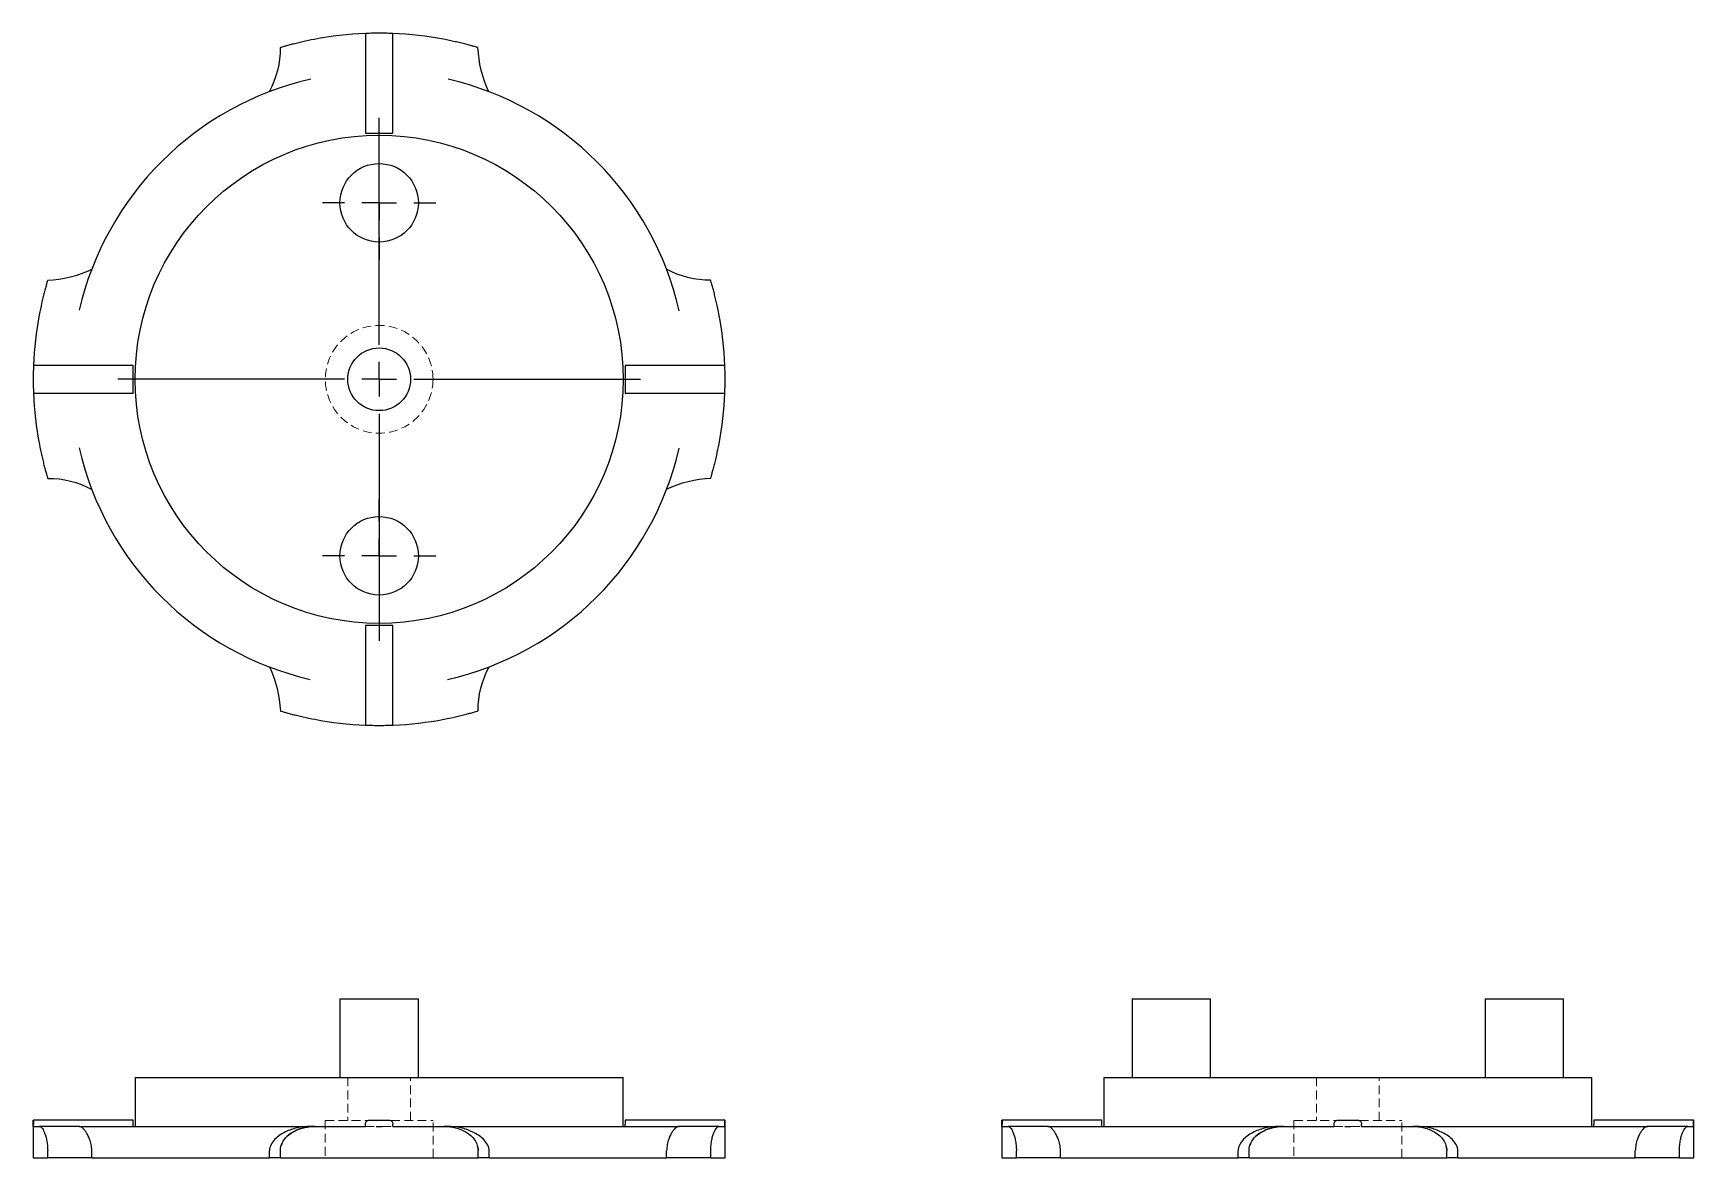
# Model space of a CAD drawing. Header units: millimetres. Extents: x 33 to 273, y 46 to 208.
import ezdxf

# ---------------------------------------------------------------- set-up
doc = ezdxf.new("R2010")
doc.units = ezdxf.units.MM
doc.linetypes.add('HIDDEN', pattern=[1.905, 1.27, -0.635])
doc.layers.add('10', color=7, linetype='Continuous')

# ---------------------------------------------------------------- blocks, each defined once
blk = doc.blocks.new('SW_CENTERMARKSYMBOL_0')
at = {"layer": '10', "color": 0}
for p, q in [((0, 5), (0, 37.77)), ((0, 0), (0, 2.5)), ((-5, 0), (-37.77, 0)), ((0, 0), (-2.5, 0)), ((0, 0), (0, -2.5)), ((0, 0), (2.5, 0)), ((5, 0), (37.77, 0)), ((0, -5), (0, -37.77))]:
    blk.add_line(p, q, dxfattribs=at)
blk = doc.blocks.new('SW_CENTERMARKSYMBOL_1')
at = {"layer": '10', "color": 0}
for p, q in [((0, 5), (0, 8.17)), ((0, 0), (0, 2.5)), ((-5, 0), (-8.17, 0)), ((0, 0), (-2.5, 0)), ((0, 0), (0, -2.5)), ((0, 0), (2.5, 0)), ((5, 0), (8.17, 0)), ((0, -5), (0, -8.17))]:
    blk.add_line(p, q, dxfattribs=at)
blk = doc.blocks.new('SW_CENTERMARKSYMBOL_2')
at = {"layer": '10', "color": 0}
for p, q in [((0, 5), (0, 8.17)), ((0, 0), (0, 2.5)), ((-5, 0), (-8.17, 0)), ((0, 0), (-2.5, 0)), ((0, 0), (0, -2.5)), ((0, 0), (2.5, 0)), ((5, 0), (8.17, 0)), ((0, -5), (0, -8.17))]:
    blk.add_line(p, q, dxfattribs=at)

msp = doc.modelspace()

# ---------------------------------------------------------------- linework, layer by layer
at = {"color": 7, "linetype": 'Continuous', "lineweight": 25}
for p, q in [((81.02, 207.96), (81.02, 193.55)), ((83.45, 208), (82.55, 208)), ((84.98, 193.55), (84.98, 207.96)), ((81.02, 193.55), (81.58, 193.55)), ((81.58, 193.55), (84.42, 193.55)), ((84.42, 193.55), (84.98, 193.55)), ((33, 158.45), (33, 157.55)), ((47.45, 159.98), (33.04, 159.98)), ((47.45, 159.42), (47.45, 159.98)), ((47.45, 156.58), (47.45, 159.42)), ((132.96, 159.98), (118.55, 159.98)), ((118.55, 159.98), (118.55, 159.42)), ((118.55, 159.42), (118.55, 156.58)), ((133, 157.55), (133, 158.45)), ((33.04, 156.02), (47.45, 156.02)), ((47.45, 156.02), (47.45, 156.58)), ((118.55, 156.58), (118.55, 156.02)), ((118.55, 156.02), (132.96, 156.02)), ((81.02, 122.45), (81.02, 108.04)), ((81.58, 122.45), (81.02, 122.45)), ((84.42, 122.45), (81.58, 122.45)), ((84.98, 122.45), (84.42, 122.45)), ((84.98, 108.04), (84.98, 122.45)), ((82.55, 108), (83.45, 108)), ((77.33, 68.47), (77.33, 57.14)), ((77.33, 68.47), (88.67, 68.47)), ((88.67, 57.14), (88.67, 68.47)), ((191.84, 68.47), (191.84, 57.14)), ((191.84, 68.47), (203.17, 68.47)), ((203.17, 57.14), (203.17, 68.47)), ((242.83, 68.47), (242.83, 57.14)), ((242.83, 68.47), (254.16, 68.47)), ((254.16, 57.14), (254.16, 68.47)), ((47.73, 57.14), (47.73, 50.06)), ((47.73, 57.14), (118.27, 57.14)), ((118.27, 50.06), (118.27, 57.14)), ((187.73, 57.14), (187.73, 50.06)), ((187.73, 57.14), (258.27, 57.14)), ((258.27, 50.06), (258.27, 57.14)), ((33, 50.06), (33, 50.97)), ((33, 50.97), (33.02, 50.97)), ((47.45, 50.97), (33.02, 50.97)), ((47.45, 50.4), (47.45, 50.97)), ((81.58, 50.97), (82.55, 50.97)), ((82.55, 50.97), (83.45, 50.97)), ((83.45, 50.97), (84.42, 50.97)), ((118.55, 50.97), (118.55, 50.4)), ((132.98, 50.97), (118.55, 50.97)), ((132.98, 50.97), (133, 50.97)), ((133, 50.06), (133, 50.97)), ((173, 50.06), (173, 50.97)), ((173, 50.97), (173.02, 50.97)), ((187.45, 50.97), (173.02, 50.97)), ((187.45, 50.4), (187.45, 50.97)), ((221.58, 50.97), (222.55, 50.97)), ((222.55, 50.97), (223.45, 50.97)), ((223.45, 50.97), (224.42, 50.97)), ((258.55, 50.97), (258.55, 50.4)), ((272.98, 50.97), (258.55, 50.97)), ((272.98, 50.97), (273, 50.97)), ((273, 50.06), (273, 50.97)), ((33, 50.06), (33, 45.53)), ((33, 50.06), (33, 50.06)), ((33.04, 50.06), (33.04, 50.4)), ((33.04, 50.06), (33.89, 50.06)), ((39.64, 50.06), (73.03, 50.06)), ((47.45, 50.06), (47.45, 50.4)), ((73.68, 50.06), (81.02, 50.06)), ((81.02, 50.06), (81.02, 50.4)), ((82.55, 50.06), (83.45, 50.06)), ((84.98, 50.06), (84.98, 50.4)), ((84.98, 50.06), (92.4, 50.06)), ((92.9, 50.06), (126.34, 50.06)), ((118.55, 50.06), (118.55, 50.4)), ((132.12, 50.06), (132.96, 50.06)), ((132.96, 50.06), (132.96, 50.4)), ((133, 45.53), (133, 50.06)), ((133, 50.06), (133, 50.06)), ((173, 50.06), (173, 45.53)), ((173, 50.06), (173, 50.06)), ((173.04, 50.06), (173.04, 50.4)), ((173.04, 50.06), (173.89, 50.06)), ((179.64, 50.06), (213.03, 50.06)), ((187.45, 50.06), (187.45, 50.4)), ((213.68, 50.06), (221.02, 50.06)), ((221.02, 50.06), (221.02, 50.4)), ((222.55, 50.06), (223.45, 50.06)), ((224.98, 50.06), (224.98, 50.4)), ((224.98, 50.06), (232.4, 50.06)), ((233.11, 50.06), (266.34, 50.06)), ((258.55, 50.06), (258.55, 50.4)), ((272.12, 50.06), (272.96, 50.06)), ((272.96, 50.06), (272.96, 50.4)), ((273, 45.53), (273, 50.06)), ((273, 50.06), (273, 50.06)), ((35.09, 45.53), (35.09, 46.52)), ((41.46, 45.53), (41.46, 46.52)), ((67.14, 45.53), (67.14, 46.52)), ((68.72, 45.53), (68.72, 46.52)), ((97.31, 45.53), (97.31, 46.52)), ((98.9, 45.53), (98.9, 46.52)), ((124.55, 45.53), (124.55, 46.52)), ((130.92, 45.53), (130.92, 46.52)), ((175.09, 45.53), (175.09, 46.52)), ((181.46, 45.53), (181.46, 46.52)), ((207.14, 45.53), (207.14, 46.52)), ((208.72, 45.53), (208.72, 46.52)), ((237.31, 45.53), (237.31, 46.52)), ((238.9, 45.53), (238.9, 46.52)), ((264.55, 45.53), (264.55, 46.52)), ((270.92, 45.53), (270.92, 46.52)), ((33, 45.53), (35.09, 45.53)), ((41.46, 45.53), (35.09, 45.53)), ((41.46, 45.53), (67.14, 45.53)), ((68.72, 45.53), (67.14, 45.53)), ((68.72, 45.53), (97.31, 45.53)), ((98.9, 45.53), (97.31, 45.53)), ((98.9, 45.53), (124.55, 45.53)), ((130.92, 45.53), (124.55, 45.53)), ((130.92, 45.53), (133, 45.53)), ((173, 45.53), (175.09, 45.53)), ((181.46, 45.53), (175.09, 45.53)), ((181.46, 45.53), (207.14, 45.53)), ((208.72, 45.53), (207.14, 45.53)), ((208.72, 45.53), (237.31, 45.53)), ((238.9, 45.53), (237.31, 45.53)), ((238.9, 45.53), (264.55, 45.53)), ((270.92, 45.53), (264.55, 45.53)), ((270.92, 45.53), (273, 45.53))]:
    msp.add_line(p, q, dxfattribs=at)
at = {"color": 7, "linetype": 'HIDDEN', "lineweight": 18}
for p, q in [((78.47, 57.14), (78.47, 50.91)), ((87.53, 50.91), (87.53, 57.14)), ((218.47, 57.14), (218.47, 50.91)), ((227.53, 50.91), (227.53, 57.14)), ((75.21, 50.91), (90.79, 50.91)), ((75.21, 50.91), (75.21, 45.53)), ((81.58, 50.97), (81.58, 50.97)), ((90.79, 45.53), (90.79, 50.91)), ((215.21, 50.91), (230.79, 50.91)), ((215.21, 50.91), (215.21, 45.53)), ((221.58, 50.97), (221.58, 50.97)), ((230.79, 45.53), (230.79, 50.91)), ((33.04, 50.06), (33.04, 50.4)), ((33.04, 50.06), (33.04, 50.06)), ((72.62, 49.97), (72.8, 49.99)), ((73.6, 50.06), (73.48, 50.05)), ((81.02, 50.06), (81.02, 50.4)), ((81.02, 50.06), (82.55, 50.06)), ((83.45, 50.06), (84.98, 50.06)), ((84.98, 50.06), (84.98, 50.4)), ((132.96, 50.06), (132.96, 50.4)), ((173.04, 50.06), (173.04, 50.4)), ((173.04, 50.06), (173.04, 50.06)), ((212.62, 49.97), (212.8, 49.99)), ((213.1, 50.06), (213.03, 50.06)), ((213.6, 50.06), (213.48, 50.05)), ((221.02, 50.06), (221.02, 50.4)), ((221.02, 50.06), (222.55, 50.06)), ((223.45, 50.06), (224.98, 50.06)), ((224.98, 50.06), (224.98, 50.4)), ((232.9, 50.06), (233.11, 50.06)), ((232.97, 50.06), (233.39, 50.03)), ((272.96, 50.06), (272.96, 50.4)), ((35.08, 45.53), (35.08, 46.52)), ((41.45, 45.53), (41.45, 46.52)), ((67.1, 45.53), (67.1, 46.52)), ((68.69, 45.53), (68.69, 46.52)), ((68.69, 45.53), (68.69, 46.52)), ((68.86, 47.32), (68.96, 47.55)), ((97.18, 47.28), (97.31, 46.52)), ((97.28, 45.53), (97.28, 46.52)), ((97.31, 46.52), (97.31, 45.53)), ((98.86, 45.53), (98.86, 46.52)), ((124.54, 45.53), (124.54, 46.52)), ((130.91, 45.53), (130.91, 46.52)), ((175.08, 45.53), (175.08, 46.52)), ((181.45, 45.53), (181.45, 46.52)), ((207.1, 45.53), (207.1, 46.52)), ((208.69, 45.53), (208.69, 46.52)), ((208.69, 45.53), (208.69, 46.52)), ((208.86, 47.32), (208.96, 47.55)), ((237.18, 47.27), (237.31, 46.52)), ((237.28, 45.53), (237.28, 46.52)), ((237.31, 46.52), (237.31, 45.53)), ((238.86, 45.53), (238.86, 46.52)), ((264.54, 45.53), (264.54, 46.52)), ((270.91, 45.53), (270.91, 46.52))]:
    msp.add_line(p, q, dxfattribs=at)
at = {"color": 7, "linetype": 'Continuous', "lineweight": 25}
for centre, radius in [((83, 158), 35.27), ((83, 183.5), 5.67), ((83, 158), 4.53), ((83, 132.5), 5.67)]:
    msp.add_circle(centre, radius, dxfattribs=at)
at = {"color": 7, "linetype": 'HIDDEN', "lineweight": 18}
msp.add_circle((83, 158), 7.79, dxfattribs=at)
at = {"color": 7, "linetype": 'Continuous', "lineweight": 25}
for radius, start, end in [(50, 92.2733, 100.8389), (50, 90.5167, 91.6237), (50, 89.4833, 90.5167), (50, 88.377, 89.4833), (50, 79.2605, 87.7274), (44.48, 102.8587, 167.0505), (44.48, 12.8587, 77.0505), (50, 169.2605, 177.7274), (50, 2.2733, 10.8389), (50, 178.377, 179.4833), (50, 179.4833, 180.5167), (50, 0.5167, 1.6237), (50, 359.4833, 0.5167), (50, 180.5167, 181.6237), (50, 182.2733, 190.8389), (50, 349.2605, 357.7274), (50, 358.377, 359.4833), (44.48, 192.8587, 257.0505), (44.48, 282.8587, 347.0505), (50, 259.2605, 267.7274), (50, 268.377, 269.4833), (50, 269.4833, 270.5167), (50, 270.5167, 271.6237), (50, 272.2733, 280.8389)]:
    msp.add_arc((83, 158), radius, start, end, dxfattribs=at)
for points, knots in [([(73.6, 207.11), (73.04, 207), (72.49, 206.89), (71.69, 206.71), (71.43, 206.64), (70.92, 206.52), (70.67, 206.46), (70.2, 206.33), (69.97, 206.27), (69.56, 206.16), (69.37, 206.11), (69.05, 206.02), (68.92, 205.98), (68.79, 205.94), (68.75, 205.93), (68.7, 205.91), (68.69, 205.91), (68.69, 205.91)], [0, 0, 0, 0, 0.25, 0.25, 0.375, 0.375, 0.5, 0.5, 0.625, 0.625, 0.75, 0.75, 0.875, 0.875, 0.9375, 0.9375, 1, 1, 1, 1]), ([(81.58, 207.98), (81.43, 207.98), (81.29, 207.97), (81.08, 207.96), (81.02, 207.96), (81.02, 207.96)], [0, 0, 0, 0, 0.5, 0.5, 1, 1, 1, 1]), ([(84.98, 207.96), (84.98, 207.96), (84.92, 207.96), (84.71, 207.97), (84.57, 207.98), (84.42, 207.98)], [0, 0, 0, 0, 0.5, 0.5, 1, 1, 1, 1]), ([(97.28, 205.92), (97.28, 205.92), (97.23, 205.93), (97.05, 205.99), (96.91, 206.03), (96.58, 206.12), (96.39, 206.17), (95.98, 206.29), (95.75, 206.35), (95.27, 206.47), (95.02, 206.53), (94.51, 206.66), (94.24, 206.72), (93.43, 206.9), (92.88, 207.02), (92.32, 207.12)], [0, 0, 0, 0, 0.125, 0.125, 0.25, 0.25, 0.375, 0.375, 0.5, 0.5, 0.625, 0.625, 0.75, 0.75, 1, 1, 1, 1]), ([(35.08, 172.28), (35.08, 172.28), (35.07, 172.23), (35.01, 172.05), (34.97, 171.91), (34.88, 171.58), (34.83, 171.39), (34.71, 170.98), (34.65, 170.75), (34.53, 170.27), (34.47, 170.02), (34.34, 169.51), (34.28, 169.24), (34.1, 168.43), (33.98, 167.88), (33.88, 167.32)], [0, 0, 0, 0, 0.125, 0.125, 0.25, 0.25, 0.375, 0.375, 0.5, 0.5, 0.625, 0.625, 0.75, 0.75, 1, 1, 1, 1]), ([(132.11, 167.4), (132, 167.96), (131.89, 168.51), (131.71, 169.31), (131.64, 169.57), (131.52, 170.08), (131.46, 170.33), (131.33, 170.8), (131.27, 171.03), (131.16, 171.44), (131.11, 171.63), (131.02, 171.95), (130.98, 172.08), (130.94, 172.21), (130.93, 172.25), (130.91, 172.3), (130.91, 172.31), (130.91, 172.31)], [0, 0, 0, 0, 0.25, 0.25, 0.375, 0.375, 0.5, 0.5, 0.625, 0.625, 0.75, 0.75, 0.875, 0.875, 0.9375, 0.9375, 1, 1, 1, 1]), ([(33.04, 159.98), (33.04, 159.98), (33.04, 159.92), (33.03, 159.71), (33.02, 159.57), (33.02, 159.42)], [0, 0, 0, 0, 0.5, 0.5, 1, 1, 1, 1]), ([(132.98, 159.42), (132.98, 159.57), (132.97, 159.71), (132.96, 159.92), (132.96, 159.98), (132.96, 159.98)], [0, 0, 0, 0, 0.5, 0.5, 1, 1, 1, 1]), ([(33.02, 156.58), (33.02, 156.43), (33.03, 156.29), (33.04, 156.08), (33.04, 156.02), (33.04, 156.02)], [0, 0, 0, 0, 0.5, 0.5, 1, 1, 1, 1]), ([(132.96, 156.02), (132.96, 156.02), (132.96, 156.08), (132.97, 156.29), (132.98, 156.43), (132.98, 156.58)], [0, 0, 0, 0, 0.5, 0.5, 1, 1, 1, 1]), ([(33.89, 148.6), (34, 148.04), (34.11, 147.49), (34.29, 146.69), (34.36, 146.43), (34.48, 145.92), (34.54, 145.67), (34.67, 145.2), (34.73, 144.97), (34.84, 144.56), (34.89, 144.37), (34.98, 144.05), (35.02, 143.92), (35.06, 143.79), (35.07, 143.75), (35.09, 143.7), (35.09, 143.69), (35.09, 143.69)], [0, 0, 0, 0, 0.25, 0.25, 0.375, 0.375, 0.5, 0.5, 0.625, 0.625, 0.75, 0.75, 0.875, 0.875, 0.9375, 0.9375, 1, 1, 1, 1]), ([(130.92, 143.72), (130.92, 143.72), (130.93, 143.77), (130.99, 143.95), (131.03, 144.09), (131.12, 144.42), (131.17, 144.61), (131.29, 145.02), (131.35, 145.25), (131.47, 145.73), (131.53, 145.98), (131.66, 146.49), (131.72, 146.76), (131.9, 147.57), (132.02, 148.12), (132.12, 148.68)], [0, 0, 0, 0, 0.125, 0.125, 0.25, 0.25, 0.375, 0.375, 0.5, 0.5, 0.625, 0.625, 0.75, 0.75, 1, 1, 1, 1]), ([(68.72, 110.08), (68.72, 110.08), (68.77, 110.07), (68.95, 110.01), (69.09, 109.97), (69.42, 109.88), (69.61, 109.83), (70.02, 109.71), (70.25, 109.65), (70.73, 109.53), (70.98, 109.47), (71.49, 109.34), (71.76, 109.28), (72.57, 109.1), (73.12, 108.98), (73.68, 108.88)], [0, 0, 0, 0, 0.125, 0.125, 0.25, 0.25, 0.375, 0.375, 0.5, 0.5, 0.625, 0.625, 0.75, 0.75, 1, 1, 1, 1]), ([(81.02, 108.04), (81.02, 108.04), (81.08, 108.04), (81.29, 108.03), (81.43, 108.02), (81.58, 108.02)], [0, 0, 0, 0, 0.5, 0.5, 1, 1, 1, 1]), ([(84.42, 108.02), (84.57, 108.02), (84.71, 108.03), (84.92, 108.04), (84.98, 108.04), (84.98, 108.04)], [0, 0, 0, 0, 0.5, 0.5, 1, 1, 1, 1]), ([(92.4, 108.89), (92.96, 109), (93.51, 109.11), (94.31, 109.29), (94.57, 109.36), (95.08, 109.48), (95.33, 109.54), (95.8, 109.67), (96.03, 109.73), (96.44, 109.84), (96.63, 109.89), (96.95, 109.98), (97.08, 110.02), (97.21, 110.06), (97.25, 110.07), (97.3, 110.09), (97.31, 110.09), (97.31, 110.09)], [0, 0, 0, 0, 0.25, 0.25, 0.375, 0.375, 0.5, 0.5, 0.625, 0.625, 0.75, 0.75, 0.875, 0.875, 0.9375, 0.9375, 1, 1, 1, 1]), ([(33.02, 50.97), (33.02, 50.97), (33.03, 50.9), (33.04, 50.7), (33.04, 50.55), (33.04, 50.4)], [0, 0, 0, 0, 0.5, 0.5, 1, 1, 1, 1]), ([(81.02, 50.4), (81.02, 50.55), (81.08, 50.7), (81.29, 50.9), (81.43, 50.97), (81.58, 50.97)], [0, 0, 0, 0, 0.5, 0.5, 1, 1, 1, 1]), ([(84.42, 50.97), (84.57, 50.97), (84.71, 50.9), (84.92, 50.7), (84.98, 50.55), (84.98, 50.4)], [0, 0, 0, 0, 0.5, 0.5, 1, 1, 1, 1]), ([(132.96, 50.4), (132.96, 50.55), (132.96, 50.7), (132.97, 50.9), (132.98, 50.97), (132.98, 50.97)], [0, 0, 0, 0, 0.5, 0.5, 1, 1, 1, 1]), ([(173.02, 50.97), (173.02, 50.97), (173.03, 50.9), (173.04, 50.7), (173.04, 50.55), (173.04, 50.4)], [0, 0, 0, 0, 0.5, 0.5, 1, 1, 1, 1]), ([(221.02, 50.4), (221.02, 50.55), (221.08, 50.7), (221.29, 50.9), (221.43, 50.97), (221.58, 50.97)], [0, 0, 0, 0, 0.5, 0.5, 1, 1, 1, 1]), ([(224.42, 50.97), (224.57, 50.97), (224.71, 50.9), (224.92, 50.7), (224.98, 50.55), (224.98, 50.4)], [0, 0, 0, 0, 0.5, 0.5, 1, 1, 1, 1]), ([(272.96, 50.4), (272.96, 50.55), (272.96, 50.7), (272.97, 50.9), (272.98, 50.97), (272.98, 50.97)], [0, 0, 0, 0, 0.5, 0.5, 1, 1, 1, 1]), ([(33.89, 50.06), (34, 50.06), (34.11, 49.99), (34.29, 49.79), (34.36, 49.7), (34.48, 49.49), (34.54, 49.37), (34.67, 49.08), (34.73, 48.92), (34.84, 48.54), (34.89, 48.34), (34.98, 47.88), (35.02, 47.63), (35.06, 47.22), (35.07, 47.08), (35.09, 46.8), (35.09, 46.66), (35.09, 46.52)], [0, 0, 0, 0, 0.25, 0.25, 0.375, 0.375, 0.5, 0.5, 0.625, 0.625, 0.75, 0.75, 0.875, 0.875, 0.9375, 0.9375, 1, 1, 1, 1]), ([(41.46, 46.52), (41.46, 46.68), (41.45, 46.84), (41.42, 47.16), (41.4, 47.31), (41.31, 47.73), (41.24, 47.98), (41.07, 48.42), (40.99, 48.61), (40.81, 48.96), (40.72, 49.11), (40.54, 49.38), (40.45, 49.5), (40.28, 49.7), (40.19, 49.79), (39.94, 49.99), (39.78, 50.06), (39.64, 50.06)], [0, 0, 0, 0, 0.0625, 0.0625, 0.125, 0.125, 0.25, 0.25, 0.375, 0.375, 0.5, 0.5, 0.625, 0.625, 0.75, 0.75, 1, 1, 1, 1]), ([(73.03, 50.06), (72.41, 50.06), (71.79, 49.99), (70.89, 49.79), (70.59, 49.71), (70, 49.51), (69.72, 49.39), (69.17, 49.12), (68.9, 48.97), (68.39, 48.62), (68.15, 48.43), (67.71, 47.98), (67.52, 47.73), (67.23, 47.16), (67.14, 46.84), (67.14, 46.52)], [0, 0, 0, 0, 0.25, 0.25, 0.375, 0.375, 0.5, 0.5, 0.625, 0.625, 0.75, 0.75, 0.875, 0.875, 1, 1, 1, 1]), ([(68.72, 46.52), (68.72, 46.81), (68.77, 47.09), (68.95, 47.63), (69.09, 47.88), (69.42, 48.34), (69.61, 48.55), (70.02, 48.92), (70.25, 49.08), (70.73, 49.37), (70.98, 49.49), (71.49, 49.7), (71.76, 49.79), (72.57, 49.99), (73.12, 50.06), (73.68, 50.06)], [0, 0, 0, 0, 0.125, 0.125, 0.25, 0.25, 0.375, 0.375, 0.5, 0.5, 0.625, 0.625, 0.75, 0.75, 1, 1, 1, 1]), ([(68.96, 47.55), (69.01, 47.68), (69.16, 48.05), (69.61, 48.58), (70.25, 49.1), (70.97, 49.5), (71.71, 49.78), (72.27, 49.93), (72.57, 49.96), (72.62, 49.97)], [0, 0, 0, 0, 0.087488, 0.257753, 0.434575, 0.613597, 0.789421, 0.958591, 1, 1, 1, 1]), ([(92.4, 50.06), (92.96, 50.06), (93.51, 49.99), (94.31, 49.79), (94.57, 49.7), (95.08, 49.49), (95.33, 49.37), (95.8, 49.08), (96.03, 48.92), (96.44, 48.54), (96.63, 48.34), (96.95, 47.88), (97.08, 47.63), (97.21, 47.22), (97.25, 47.08), (97.3, 46.8), (97.31, 46.66), (97.31, 46.52)], [0, 0, 0, 0, 0.25, 0.25, 0.375, 0.375, 0.5, 0.5, 0.625, 0.625, 0.75, 0.75, 0.875, 0.875, 0.9375, 0.9375, 1, 1, 1, 1]), ([(92.9, 50.06), (92.78, 50.06), (92.55, 50.06), (92.45, 50.06), (92.4, 50.06)], [0, 0, 0, 0, 0.512186, 1, 1, 1, 1]), ([(98.9, 46.52), (98.9, 46.68), (98.87, 46.84), (98.79, 47.16), (98.72, 47.31), (98.5, 47.73), (98.29, 47.98), (97.85, 48.42), (97.6, 48.61), (97.08, 48.96), (96.81, 49.11), (96.25, 49.38), (95.96, 49.5), (95.38, 49.7), (95.07, 49.79), (94.16, 49.99), (93.53, 50.06), (92.9, 50.06)], [0, 0, 0, 0, 0.0625, 0.0625, 0.125, 0.125, 0.25, 0.25, 0.375, 0.375, 0.5, 0.5, 0.625, 0.625, 0.75, 0.75, 1, 1, 1, 1]), ([(126.34, 50.06), (126.2, 50.06), (126.04, 49.99), (125.8, 49.79), (125.71, 49.71), (125.54, 49.51), (125.45, 49.39), (125.27, 49.12), (125.18, 48.97), (125.01, 48.62), (124.92, 48.43), (124.77, 47.98), (124.69, 47.73), (124.59, 47.16), (124.55, 46.84), (124.55, 46.52)], [0, 0, 0, 0, 0.25, 0.25, 0.375, 0.375, 0.5, 0.5, 0.625, 0.625, 0.75, 0.75, 0.875, 0.875, 1, 1, 1, 1]), ([(130.92, 46.52), (130.92, 46.81), (130.93, 47.09), (130.99, 47.63), (131.03, 47.88), (131.12, 48.34), (131.17, 48.55), (131.29, 48.92), (131.35, 49.08), (131.47, 49.37), (131.53, 49.49), (131.66, 49.7), (131.72, 49.79), (131.9, 49.99), (132.02, 50.06), (132.12, 50.06)], [0, 0, 0, 0, 0.125, 0.125, 0.25, 0.25, 0.375, 0.375, 0.5, 0.5, 0.625, 0.625, 0.75, 0.75, 1, 1, 1, 1]), ([(173.89, 50.06), (174, 50.06), (174.11, 49.99), (174.29, 49.79), (174.36, 49.7), (174.48, 49.49), (174.54, 49.37), (174.67, 49.08), (174.73, 48.92), (174.84, 48.54), (174.89, 48.34), (174.98, 47.88), (175.02, 47.63), (175.06, 47.22), (175.07, 47.08), (175.09, 46.8), (175.09, 46.66), (175.09, 46.52)], [0, 0, 0, 0, 0.25, 0.25, 0.375, 0.375, 0.5, 0.5, 0.625, 0.625, 0.75, 0.75, 0.875, 0.875, 0.9375, 0.9375, 1, 1, 1, 1]), ([(181.46, 46.52), (181.46, 46.68), (181.45, 46.84), (181.42, 47.16), (181.4, 47.31), (181.31, 47.73), (181.24, 47.98), (181.07, 48.42), (180.99, 48.61), (180.81, 48.96), (180.72, 49.11), (180.54, 49.38), (180.45, 49.5), (180.28, 49.7), (180.19, 49.79), (179.94, 49.99), (179.78, 50.06), (179.64, 50.06)], [0, 0, 0, 0, 0.0625, 0.0625, 0.125, 0.125, 0.25, 0.25, 0.375, 0.375, 0.5, 0.5, 0.625, 0.625, 0.75, 0.75, 1, 1, 1, 1]), ([(213.03, 50.06), (212.41, 50.06), (211.79, 49.99), (210.89, 49.79), (210.59, 49.71), (210, 49.51), (209.72, 49.39), (209.17, 49.12), (208.9, 48.97), (208.39, 48.62), (208.15, 48.43), (207.71, 47.98), (207.52, 47.73), (207.23, 47.16), (207.14, 46.84), (207.14, 46.52)], [0, 0, 0, 0, 0.25, 0.25, 0.375, 0.375, 0.5, 0.5, 0.625, 0.625, 0.75, 0.75, 0.875, 0.875, 1, 1, 1, 1]), ([(208.72, 46.52), (208.72, 46.81), (208.77, 47.09), (208.95, 47.63), (209.09, 47.88), (209.42, 48.34), (209.61, 48.55), (210.02, 48.92), (210.25, 49.08), (210.73, 49.37), (210.98, 49.49), (211.49, 49.7), (211.76, 49.79), (212.57, 49.99), (213.12, 50.06), (213.68, 50.06)], [0, 0, 0, 0, 0.125, 0.125, 0.25, 0.25, 0.375, 0.375, 0.5, 0.5, 0.625, 0.625, 0.75, 0.75, 1, 1, 1, 1]), ([(208.96, 47.55), (209.01, 47.68), (209.16, 48.05), (209.61, 48.58), (210.25, 49.1), (210.97, 49.5), (211.71, 49.78), (212.27, 49.93), (212.57, 49.96), (212.62, 49.97)], [0, 0, 0, 0, 0.087488, 0.257753, 0.434575, 0.613597, 0.789421, 0.958591, 1, 1, 1, 1]), ([(232.4, 50.06), (232.96, 50.06), (233.51, 49.99), (234.31, 49.79), (234.57, 49.7), (235.08, 49.49), (235.33, 49.37), (235.8, 49.08), (236.03, 48.92), (236.44, 48.54), (236.63, 48.34), (236.95, 47.88), (237.08, 47.63), (237.21, 47.22), (237.25, 47.08), (237.3, 46.8), (237.31, 46.66), (237.31, 46.52)], [0, 0, 0, 0, 0.25, 0.25, 0.375, 0.375, 0.5, 0.5, 0.625, 0.625, 0.75, 0.75, 0.875, 0.875, 0.9375, 0.9375, 1, 1, 1, 1]), ([(232.9, 50.06), (232.78, 50.06), (232.55, 50.06), (232.45, 50.06), (232.4, 50.06)], [0, 0, 0, 0, 0.512186, 1, 1, 1, 1]), ([(238.9, 46.52), (238.9, 46.68), (238.87, 46.84), (238.79, 47.16), (238.72, 47.31), (238.5, 47.73), (238.29, 47.98), (237.85, 48.42), (237.6, 48.61), (237.08, 48.96), (236.81, 49.11), (236.25, 49.38), (235.96, 49.5), (235.38, 49.7), (235.07, 49.79), (234.16, 49.99), (233.53, 50.06), (232.9, 50.06)], [0, 0, 0, 0, 0.0625, 0.0625, 0.125, 0.125, 0.25, 0.25, 0.375, 0.375, 0.5, 0.5, 0.625, 0.625, 0.75, 0.75, 1, 1, 1, 1]), ([(266.34, 50.06), (266.2, 50.06), (266.04, 49.99), (265.8, 49.79), (265.71, 49.71), (265.54, 49.51), (265.45, 49.39), (265.27, 49.12), (265.18, 48.97), (265.01, 48.62), (264.92, 48.43), (264.77, 47.98), (264.69, 47.73), (264.59, 47.16), (264.55, 46.84), (264.55, 46.52)], [0, 0, 0, 0, 0.25, 0.25, 0.375, 0.375, 0.5, 0.5, 0.625, 0.625, 0.75, 0.75, 0.875, 0.875, 1, 1, 1, 1]), ([(270.92, 46.52), (270.92, 46.81), (270.93, 47.09), (270.99, 47.63), (271.03, 47.88), (271.12, 48.34), (271.17, 48.55), (271.29, 48.92), (271.35, 49.08), (271.47, 49.37), (271.53, 49.49), (271.66, 49.7), (271.72, 49.79), (271.9, 49.99), (272.02, 50.06), (272.12, 50.06)], [0, 0, 0, 0, 0.125, 0.125, 0.25, 0.25, 0.375, 0.375, 0.5, 0.5, 0.625, 0.625, 0.75, 0.75, 1, 1, 1, 1])]:
    msp.add_open_spline(points, degree=3, knots=knots, dxfattribs=at)
for points in [[(68.69, 205.91), (68.71, 203.7), (68.16, 201.48), (67.1, 199.54)], [(98.86, 199.55), (97.91, 201.54), (97.38, 203.72), (97.28, 205.92)], [(41.45, 173.86), (39.46, 172.91), (37.28, 172.38), (35.08, 172.28)], [(130.91, 172.31), (128.7, 172.29), (126.48, 172.84), (124.54, 173.9)], [(35.09, 143.69), (37.3, 143.71), (39.52, 143.16), (41.46, 142.1)], [(124.55, 142.14), (126.54, 143.09), (128.72, 143.62), (130.92, 143.72)], [(67.14, 116.45), (68.09, 114.46), (68.62, 112.28), (68.72, 110.08)], [(97.31, 110.09), (97.29, 112.3), (97.84, 114.52), (98.9, 116.46)], [(39.64, 50.06), (37.77, 50.06), (35.82, 50.06), (33.89, 50.06)], [(73.68, 50.06), (73.73, 50.06), (73.51, 50.06), (73.03, 50.06)], [(132.12, 50.06), (130.18, 50.06), (128.23, 50.06), (126.35, 50.06)], [(179.64, 50.06), (177.77, 50.06), (175.82, 50.06), (173.89, 50.06)], [(213.68, 50.06), (213.73, 50.06), (213.51, 50.06), (213.03, 50.06)], [(272.12, 50.06), (270.18, 50.06), (268.23, 50.06), (266.35, 50.06)]]:
    msp.add_open_spline(points, degree=3, dxfattribs=at)
at = {"color": 7, "linetype": 'HIDDEN', "lineweight": 18}
for points, knots in [([(68.69, 46.52), (68.71, 46.74), (68.74, 47.2), (69.04, 47.88), (69.52, 48.52), (70.18, 49.09), (71, 49.54), (71.74, 49.81), (72.17, 49.89), (72.31, 49.91)], [0, 0, 0, 0, 0.120608, 0.252726, 0.399181, 0.559362, 0.729987, 0.910069, 1, 1, 1, 1]), ([(72.55, 49.96), (72.63, 49.98), (73.02, 50.06), (73.37, 50.06), (73.64, 50.06)], [0, 0, 0, 0, 0.206278, 1, 1, 1, 1]), ([(92.85, 50.06), (92.84, 50.06), (92.8, 50.05), (92.93, 50.04), (93.19, 50.01), (93.33, 49.99), (93.44, 49.97), (93.45, 49.97)], [0, 0, 0, 0, 0.131262, 0.60163, 0.80529, 0.983246, 1, 1, 1, 1]), ([(208.69, 46.52), (208.71, 46.74), (208.74, 47.2), (209.04, 47.88), (209.52, 48.52), (210.18, 49.09), (211, 49.54), (211.74, 49.81), (212.17, 49.89), (212.31, 49.91)], [0, 0, 0, 0, 0.1206078, 0.2527263, 0.3991811, 0.5593623, 0.7299873, 0.9100687, 1, 1, 1, 1]), ([(212.55, 49.96), (212.63, 49.98), (213.02, 50.06), (213.37, 50.06), (213.64, 50.06)], [0, 0, 0, 0, 0.206279, 1, 1, 1, 1]), ([(233.02, 50.04), (233.01, 50.04), (232.99, 50.04), (233.08, 50.03), (233.35, 49.99), (233.45, 49.97)], [0, 0, 0, 0, 0.219572, 0.713552, 1, 1, 1, 1]), ([(238.23, 48.01), (238.4, 47.79), (238.7, 47.41), (238.85, 46.86), (238.86, 46.58), (238.86, 46.52)], [0, 0, 0, 0, 0.5029528, 0.8875454, 1, 1, 1, 1]), ([(68.8, 47.22), (68.79, 47.21), (68.69, 46.99), (68.69, 46.75), (68.69, 46.52)], [0, 0, 0, 0, 0.069145, 1, 1, 1, 1]), ([(208.8, 47.22), (208.79, 47.21), (208.69, 46.99), (208.69, 46.75), (208.69, 46.52)], [0, 0, 0, 0, 0.069145, 1, 1, 1, 1])]:
    msp.add_open_spline(points, degree=3, knots=knots, dxfattribs=at)

# ---------------------------------------------------------------- block references
at = {"layer": '10'}
for name, p in [('SW_CENTERMARKSYMBOL_0', (83, 158)), ('SW_CENTERMARKSYMBOL_1', (83, 183.5)), ('SW_CENTERMARKSYMBOL_2', (83, 132.5))]:
    msp.add_blockref(name, p, dxfattribs=at)

doc.saveas('drawing.dxf')
